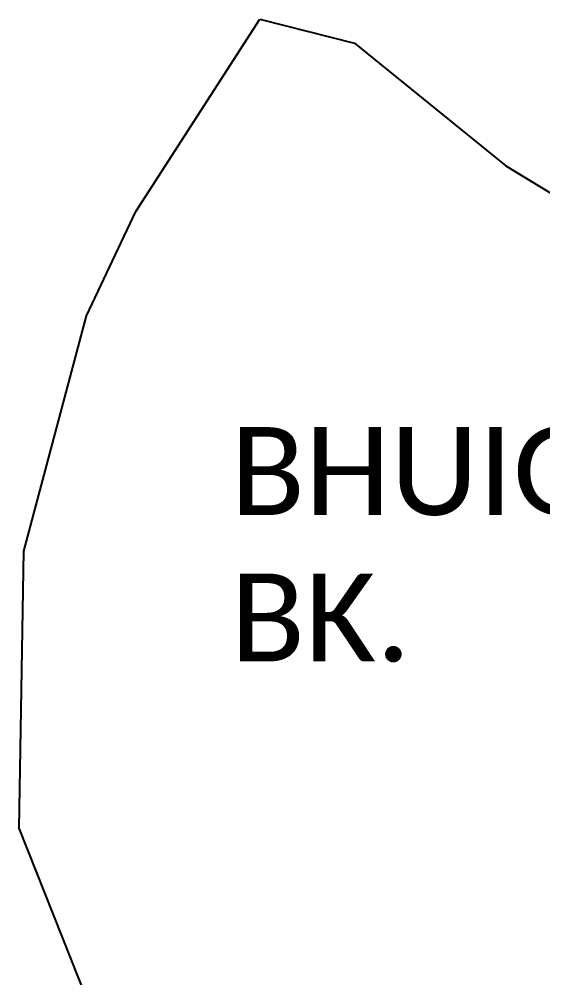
# Model space of a CAD drawing. Header units: metres. Extents: x 264475 to 267538, y 2142866 to 2145519.
# Drawn here: x 264475 to 265242, y 2143879 to 2145282 of the extents above; entities that cross this region are included whole.
import ezdxf

# ---------------------------------------------------------------- set-up
doc = ezdxf.new("R2010")
doc.units = ezdxf.units.M
doc.layers.add('village', color=3, linetype='Continuous')
doc.layers.add('VILLAGE NAME', color=250, linetype='Continuous')
doc.styles.add('MtXpl_Calibri', font='calibri.ttf')

msp = doc.modelspace()

# ---------------------------------------------------------------- linework, layer by layer
at = {"layer": 'village'}
for p, q in [((264645.9, 2145000.7), (264827.2, 2145282.1)), ((264827.2, 2145282.1), (264965.8, 2145246.9)), ((264965.8, 2145246.9), (265187.3, 2145067.2)), ((265187.3, 2145067.2), (265280.1, 2145011)), ((264573.5, 2144847.8), (264645.9, 2145000.7)), ((264481.9, 2144503), (264573.5, 2144847.8)), ((264475, 2144097.4), (264481.9, 2144503)), ((264651.9, 2143651.7), (264475, 2144097.4))]:
    msp.add_line(p, q, dxfattribs=at)

# ---------------------------------------------------------------- texts
at = {"layer": 'VILLAGE NAME', "style": 'MtXpl_Calibri'}
for s, p in [('BHUIGAON', (264784.4, 2144556.2)), ('BK.', (264784.4, 2144341.8))]:
    msp.add_text(s, height=128.65, dxfattribs=at).set_placement(p)

doc.saveas('drawing.dxf')
